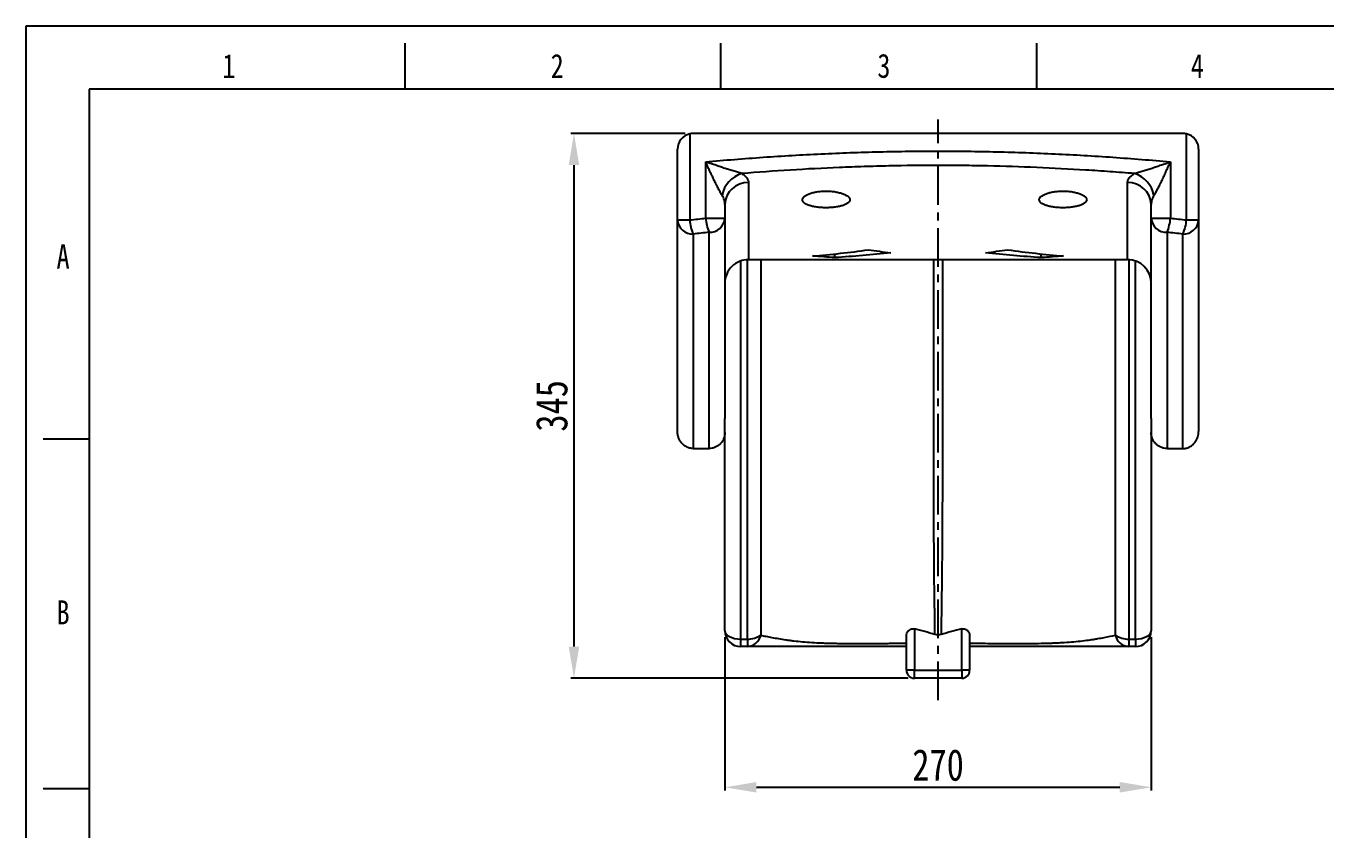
# Model space of a CAD drawing. Header units: millimetres. Extents: x 2895 to 3735, y -389 to 205.
# Drawn here: x 2895.3 to 3306.9, y -49.4 to 204.9 of the extents above; entities that cross this region are included whole.
import ezdxf

# ---------------------------------------------------------------- set-up
doc = ezdxf.new("R2010")
doc.units = ezdxf.units.MM
doc.header["$LTSCALE"] = 32.67
doc.header["$PDMODE"] = 3
doc.header["$PDSIZE"] = 0.3
doc.linetypes.add('CENTER', pattern=[0.6, 0.375, -0.075, 0.075, -0.075])
doc.layers.get('0').update_dxf_attribs({"linetype": 'CONTINUOUS'})
doc.layers.get('Defpoints').update_dxf_attribs({"linetype": 'CONTINUOUS'})
doc.layers.add('______', color=1, linetype='CENTER')
doc.styles.get("Standard").update_dxf_attribs({"font": 'txt', "width": 0.8})
doc.dimstyles.new('DIMSTYLE_1', dxfattribs={"dimtxt": 3.5, "dimasz": 3.5, "dimexe": 1, "dimexo": 1, "dimgap": 1, "dimtad": 1, "dimzin": 0, "dimdsep": 46, "dimtxsty": 'Standard', "dimcen": 0, "dimclrd": 5, "dimclre": 5, "dimazin": 0, "dimtp": 0.3, "dimtm": 0.3, "dimtfac": 1, "dimtofl": 0, "dimtmove": 0, "dimatfit": 3, "dimfxl": 0, "dimtolj": 1, "dimtzin": 0, "dimarcsym": 0})

# ---------------------------------------------------------------- blocks, each defined once
blk = doc.blocks.new('*D208')
at = {"color": 3, "lineweight": -2}
for p, q in [((3103.99, 170.83), (3067.79, 170.83)), ((3068.79, 160.83), (3068.79, 8.37)), ((3174.57, -1.63), (3067.79, -1.63))]:
    blk.add_line(p, q, dxfattribs=at)
at = {"color": 3}
for points in [[(3067.12, 160.83), (3070.46, 160.83), (3068.79, 170.83)], [(3067.12, 8.37), (3070.46, 8.37), (3068.79, -1.63)]]:
    blk.add_solid(points, dxfattribs=at)
at = {"layer": 'Defpoints', "color": 0}
for p in [(3105.99, 170.83), (3068.79, -1.63), (3176.57, -1.63)]:
    blk.add_point(p, dxfattribs=at)
at = {"color": 3, "insert": (3061.79, 84.6), "char_height": 10, "attachment_point": 5, "rotation": 90}
blk.add_mtext('\\A1;345', dxfattribs=at)
blk = doc.blocks.new('*D214')
at = {"color": 3, "lineweight": -2}
for p, q in [((3116.57, 11.37), (3116.57, -37.18)), ((3251.57, 11.37), (3251.57, -37.18)), ((3126.57, -36.18), (3241.57, -36.18))]:
    blk.add_line(p, q, dxfattribs=at)
at = {"color": 3}
for points in [[(3126.57, -34.51), (3126.57, -37.84), (3116.57, -36.18)], [(3241.57, -34.51), (3241.57, -37.84), (3251.57, -36.18)]]:
    blk.add_solid(points, dxfattribs=at)
at = {"layer": 'Defpoints', "color": 0}
for p in [(3116.57, 13.37), (3251.57, 13.37), (3251.57, -36.18)]:
    blk.add_point(p, dxfattribs=at)
at = {"color": 3, "insert": (3184.07, -29.18), "char_height": 10, "attachment_point": 5}
blk.add_mtext('\\A1;270', dxfattribs=at)

msp = doc.modelspace()

# ---------------------------------------------------------------- linework, layer by layer
at = {"color": 7, "linetype": 'Continuous'}
for p, q in [((2895.3, -389.11), (2895.3, 204.89)), ((2895.3, 204.89), (3735.3, 204.89)), ((3015.3, 184.89), (3015.3, 199.42)), ((3115.3, 184.89), (3115.3, 199.42)), ((3215.3, 184.89), (3215.3, 199.42)), ((2915.3, 184.89), (2915.3, -369.11)), ((3715.3, 184.89), (2915.3, 184.89)), ((2915.3, 74.09), (2900.76, 74.09)), ((2915.3, -36.71), (2900.76, -36.71))]:
    msp.add_line(p, q, dxfattribs=at)
at = {"color": 7, "linetype": 'Continuous', "lineweight": 25}
for p, q in [((3105.43, 170.73), (3105.43, 143.48)), ((3261.57, 170.87), (3106.57, 170.87)), ((3262.71, 143.48), (3262.71, 170.73)), ((3101.57, 143.48), (3101.57, 165.87)), ((3266.57, 165.87), (3266.57, 143.48)), ((3110.5, 144.05), (3110.5, 161.87)), ((3257.63, 161.87), (3257.63, 144.05)), ((3116.57, 148.34), (3116.57, 144.05)), ((3251.57, 144.05), (3251.57, 148.34)), ((3101.57, 143.48), (3105.43, 143.48)), ((3101.57, 76.53), (3101.57, 143.48)), ((3110.5, 144.05), (3116.57, 144.05)), ((3116.57, 144.05), (3116.57, 80.58)), ((3251.57, 144.05), (3257.63, 144.05)), ((3251.57, 80.58), (3251.57, 144.05)), ((3262.71, 143.48), (3266.57, 143.48)), ((3266.57, 143.48), (3266.57, 76.53)), ((3106.57, 139.01), (3106.57, 71.1)), ((3111.57, 71.1), (3111.57, 139.58)), ((3256.57, 139.58), (3256.57, 71.1)), ((3261.57, 71.1), (3261.57, 139.01)), ((3151.39, 131.55), (3151.39, 132.74)), ((3216.75, 131.55), (3216.75, 132.74)), ((3124.07, 130.93), (3244.07, 130.93)), ((3106.57, 71.1), (3111.57, 71.1)), ((3256.57, 71.1), (3261.57, 71.1)), ((3176.57, 13.95), (3176.57, 0.87)), ((3191.57, 0.87), (3191.57, 13.95)), ((3121.57, 10.77), (3123.71, 10.77)), ((3121.57, 10.77), (3121.57, 8.37)), ((3123.71, 8.37), (3121.57, 8.37)), ((3123.71, 10.77), (3123.71, 8.37)), ((3174.07, 0.87), (3174.07, 11.8)), ((3194.07, 11.8), (3194.07, 0.87)), ((3244.42, 10.77), (3246.57, 10.77)), ((3244.42, 10.77), (3244.42, 8.37)), ((3246.57, 8.37), (3244.42, 8.37)), ((3246.57, 10.77), (3246.57, 8.37)), ((3176.57, 0.87), (3174.07, 0.87)), ((3176.57, 0.87), (3191.57, 0.87)), ((3176.57, -1.63), (3176.57, 0.87)), ((3194.07, 0.87), (3191.57, 0.87)), ((3191.57, 0.87), (3191.57, -1.63)), ((3191.57, -1.63), (3176.57, -1.63))]:
    msp.add_line(p, q, dxfattribs=at)
at = {"color": 7, "linetype": 'Continuous', "lineweight": 25, "flags": 128}
for points in [[(3116.57, 13.37), (3116.66, 12.86), (3116.95, 12.37), (3117.41, 11.92), (3118.03, 11.53), (3118.79, 11.21), (3119.65, 10.97), (3120.59, 10.82), (3121.57, 10.77)], [(3246.57, 10.77), (3247.54, 10.82), (3248.48, 10.97), (3249.35, 11.21), (3250.1, 11.53), (3250.73, 11.92), (3251.19, 12.37), (3251.47, 12.86), (3251.57, 13.37)]]:
    msp.add_lwpolyline(points, dxfattribs=at)
at = {"color": 7, "linetype": 'Continuous', "lineweight": 25}
for centre, radius, start, end in [((3106.57, 165.87), 5, 103.1636, 180), ((3261.57, 165.87), 5, 0, 76.8364), ((3124.47, 149.61), 8.93, 106.715, 169.2867), ((3243.66, 149.61), 8.93, 10.7133, 73.285), ((3123.8, 148.06), 7.24, 87.9194, 177.756), ((3244.33, 148.06), 7.24, 2.244, 92.0806), ((3106.32, 143.76), 4.76, 183.3961, 273.0345), ((3118.45, 144.42), 13.06, 184.1285, 204.4655), ((3124.33, 144.99), 13.86, 183.8899, 202.9534), ((3111.82, 144.33), 4.75, 266.9409, 356.573), ((3256.31, 144.33), 4.75, 183.427, 273.0591), ((3243.81, 144.99), 13.86, 337.0466, 356.1101), ((3249.68, 144.42), 13.06, 335.5345, 355.8715), ((3261.82, 143.76), 4.76, 266.9655, 356.6039), ((3124.07, 123.42), 7.5, 89.9803, 179.9952), ((3244.07, 123.42), 7.5, 0.0048, 89.9858), ((3121.57, 13.37), 5, 180, 270), ((3246.57, 13.37), 5, 270, 0), ((3124.02, 17.72), 6.95, 267.4892, 304.075), ((3123.5, 12.86), 4.5, 272.6832, 348.3727), ((3244.12, 17.72), 6.95, 235.925, 272.5108), ((3244.63, 12.86), 4.5, 191.6273, 267.3168), ((3176.57, 0.87), 2.5, 180, 270), ((3191.57, 0.87), 2.5, 270, 0)]:
    msp.add_arc(centre, radius, start, end, dxfattribs=at)
for points in [[(3106.57, 170.87), (3106.18, 170.87), (3105.8, 170.82), (3105.43, 170.73)], [(3262.71, 170.73), (3262.33, 170.82), (3261.95, 170.87), (3261.57, 170.87)], [(3105.43, 143.48), (3107.12, 143.67), (3108.81, 143.86), (3110.5, 144.05)], [(3257.63, 144.05), (3259.33, 143.86), (3261.02, 143.67), (3262.71, 143.48)], [(3111.57, 139.58), (3109.9, 139.4), (3108.23, 139.21), (3106.57, 139.01)], [(3261.57, 139.01), (3259.9, 139.21), (3258.24, 139.4), (3256.57, 139.58)], [(3144.32, 132.06), (3150.22, 132.55), (3156.11, 133.2), (3162, 134)], [(3151.39, 131.55), (3149.03, 131.7), (3146.68, 131.87), (3144.32, 132.06)], [(3169.07, 133.11), (3163.18, 132.43), (3157.29, 131.91), (3151.39, 131.55)], [(3162, 134), (3164.35, 133.68), (3166.71, 133.38), (3169.07, 133.11)], [(3199.07, 133.11), (3201.43, 133.38), (3203.78, 133.68), (3206.14, 134)], [(3216.75, 131.55), (3210.85, 131.91), (3204.95, 132.43), (3199.07, 133.11)], [(3206.14, 134), (3212.02, 133.2), (3217.92, 132.55), (3223.82, 132.06)], [(3223.82, 132.06), (3221.46, 131.87), (3219.1, 131.7), (3216.75, 131.55)], [(3183.07, 12.2), (3180.92, 12.85), (3178.75, 13.43), (3176.57, 13.95)], [(3191.57, 13.95), (3189.38, 13.43), (3187.22, 12.85), (3185.07, 12.2)]]:
    msp.add_open_spline(points, degree=3, dxfattribs=at)
for points, knots in [([(3110.5, 161.87), (3116.53, 162.41), (3122.59, 162.9), (3131.74, 163.54), (3134.79, 163.74), (3140.91, 164.09), (3147.04, 164.42), (3153.2, 164.68), (3159.36, 164.9), (3162.45, 164.99), (3171.72, 165.21), (3177.9, 165.28), (3187.18, 165.28), (3190.27, 165.26), (3196.45, 165.19), (3199.55, 165.13), (3208.81, 164.91), (3214.97, 164.69), (3227.24, 164.11), (3233.35, 163.75), (3242.49, 163.12), (3245.53, 162.89), (3251.6, 162.4), (3254.62, 162.14), (3257.63, 161.87)], [0, 0, 0, 0, 0.125, 0.125, 0.1875, 0.1875, 0.25, 0.3125, 0.3125, 0.375, 0.375, 0.5, 0.5, 0.5625, 0.5625, 0.625, 0.625, 0.75, 0.75, 0.875, 0.875, 0.9375, 0.9375, 1, 1, 1, 1]), ([(3121.91, 158.16), (3121.7, 158.22), (3121.48, 158.29), (3121.04, 158.42), (3120.81, 158.48), (3120.35, 158.62), (3120.12, 158.69), (3119.65, 158.84), (3119.41, 158.92), (3118.69, 159.14), (3118.21, 159.3), (3117.24, 159.61), (3116.76, 159.76), (3115.79, 160.08), (3115.3, 160.24), (3114.33, 160.57), (3113.85, 160.73), (3112.89, 161.05), (3112.41, 161.21), (3111.69, 161.46), (3111.45, 161.54), (3111.1, 161.66), (3110.98, 161.7), (3110.74, 161.79), (3110.62, 161.83), (3110.5, 161.87)], [0, 0, 0, 0, 0.0625, 0.0625, 0.125, 0.125, 0.1875, 0.1875, 0.25, 0.25, 0.375, 0.375, 0.5, 0.5, 0.625, 0.625, 0.75, 0.75, 0.875, 0.875, 0.9375, 0.9375, 0.96875, 0.96875, 1, 1, 1, 1]), ([(3115.7, 151.27), (3115.6, 151.44), (3115.49, 151.63), (3115.27, 152), (3115.15, 152.2), (3114.93, 152.6), (3114.82, 152.81), (3114.59, 153.23), (3114.48, 153.44), (3114.14, 154.09), (3113.92, 154.53), (3113.48, 155.42), (3113.26, 155.87), (3112.82, 156.78), (3112.6, 157.24), (3112.17, 158.16), (3111.96, 158.62), (3111.53, 159.54), (3111.32, 160.01), (3111.01, 160.7), (3110.91, 160.94), (3110.76, 161.28), (3110.71, 161.4), (3110.6, 161.63), (3110.55, 161.75), (3110.5, 161.87)], [0, 0, 0, 0, 0.0625, 0.0625, 0.125, 0.125, 0.1875, 0.1875, 0.25, 0.25, 0.375, 0.375, 0.5, 0.5, 0.625, 0.625, 0.75, 0.75, 0.875, 0.875, 0.9375, 0.9375, 0.96875, 0.96875, 1, 1, 1, 1]), ([(3246.23, 158.16), (3243.67, 158.37), (3241.11, 158.57), (3235.97, 158.93), (3233.4, 159.11), (3225.68, 159.58), (3220.51, 159.85), (3210.14, 160.29), (3204.95, 160.45), (3197.12, 160.62), (3194.52, 160.66), (3189.3, 160.71), (3186.69, 160.73), (3178.87, 160.73), (3173.66, 160.67), (3165.84, 160.51), (3163.23, 160.44), (3158.03, 160.28), (3155.43, 160.18), (3147.65, 159.85), (3142.48, 159.59), (3132.16, 158.95), (3127.02, 158.58), (3121.91, 158.16)], [0, 0, 0, 0, 0.0625, 0.0625, 0.125, 0.125, 0.25, 0.25, 0.375, 0.375, 0.4375, 0.4375, 0.5, 0.5, 0.625, 0.625, 0.6875, 0.6875, 0.75, 0.75, 0.875, 0.875, 1, 1, 1, 1]), ([(3246.23, 158.16), (3246.44, 158.22), (3246.66, 158.29), (3247.1, 158.42), (3247.33, 158.48), (3247.79, 158.62), (3248.02, 158.69), (3248.49, 158.84), (3248.73, 158.92), (3249.45, 159.14), (3249.93, 159.3), (3250.89, 159.61), (3251.38, 159.76), (3252.35, 160.08), (3252.83, 160.24), (3253.8, 160.57), (3254.28, 160.73), (3255.25, 161.05), (3255.73, 161.21), (3256.44, 161.46), (3256.68, 161.54), (3257.04, 161.66), (3257.16, 161.7), (3257.4, 161.79), (3257.52, 161.83), (3257.63, 161.87)], [0, 0, 0, 0, 0.0625, 0.0625, 0.125, 0.125, 0.1875, 0.1875, 0.25, 0.25, 0.375, 0.375, 0.5, 0.5, 0.625, 0.625, 0.75, 0.75, 0.875, 0.875, 0.9375, 0.9375, 0.96875, 0.96875, 1, 1, 1, 1]), ([(3252.43, 151.27), (3252.54, 151.44), (3252.65, 151.63), (3252.87, 152), (3252.98, 152.2), (3253.2, 152.6), (3253.32, 152.81), (3253.54, 153.23), (3253.65, 153.44), (3253.99, 154.09), (3254.21, 154.53), (3254.66, 155.42), (3254.88, 155.87), (3255.32, 156.78), (3255.54, 157.24), (3255.97, 158.16), (3256.18, 158.62), (3256.6, 159.54), (3256.81, 160.01), (3257.12, 160.7), (3257.22, 160.94), (3257.38, 161.28), (3257.43, 161.4), (3257.53, 161.63), (3257.58, 161.75), (3257.63, 161.87)], [0, 0, 0, 0, 0.0625, 0.0625, 0.125, 0.125, 0.1875, 0.1875, 0.25, 0.25, 0.375, 0.375, 0.5, 0.5, 0.625, 0.625, 0.75, 0.75, 0.875, 0.875, 0.9375, 0.9375, 0.96875, 0.96875, 1, 1, 1, 1]), ([(3121.91, 158.16), (3122.26, 157.94), (3122.57, 157.72), (3122.98, 157.37), (3123.1, 157.25), (3123.33, 157.01), (3123.43, 156.89), (3123.7, 156.52), (3123.84, 156.28), (3124.02, 155.79), (3124.07, 155.55), (3124.07, 155.3)], [0, 0, 0, 0, 0.25, 0.25, 0.375, 0.375, 0.5, 0.5, 0.75, 0.75, 1, 1, 1, 1]), ([(3244.07, 155.3), (3244.07, 155.55), (3244.11, 155.79), (3244.25, 156.16), (3244.31, 156.29), (3244.45, 156.53), (3244.53, 156.66), (3244.8, 157.02), (3245.03, 157.25), (3245.56, 157.72), (3245.87, 157.94), (3246.23, 158.16)], [0, 0, 0, 0, 0.25, 0.25, 0.375, 0.375, 0.5, 0.5, 0.75, 0.75, 1, 1, 1, 1]), ([(3124.07, 155.3), (3124.07, 153.62), (3124.07, 150.26), (3124.07, 145.89), (3124.07, 142.02), (3124.07, 138.7), (3124.07, 135.93), (3124.07, 133.74), (3124.07, 132.14), (3124.07, 131.2), (3124.07, 130.81), (3124.07, 130.92), (3124.07, 130.93)], [0, 0, 0, 0, 0.107859, 0.215719, 0.324327, 0.432936, 0.543908, 0.654879, 0.766668, 0.878456, 0.996699, 1, 1, 1, 1]), ([(3156.12, 149.87), (3156.12, 150.04), (3156.07, 150.21), (3155.94, 150.46), (3155.88, 150.54), (3155.75, 150.7), (3155.67, 150.79), (3155.4, 151.03), (3155.18, 151.18), (3154.79, 151.41), (3154.65, 151.48), (3154.35, 151.62), (3154.18, 151.69), (3153.67, 151.88), (3153.3, 152), (3152.69, 152.16), (3152.48, 152.21), (3152.05, 152.3), (3151.82, 152.34), (3151.13, 152.45), (3150.66, 152.51), (3149.92, 152.57), (3149.66, 152.58), (3149.16, 152.6), (3148.66, 152.61), (3148.15, 152.6), (3147.65, 152.59), (3147.4, 152.57), (3146.65, 152.52), (3146.17, 152.46), (3145.48, 152.35), (3145.25, 152.31), (3144.81, 152.22), (3144.6, 152.17), (3143.99, 152.02), (3143.61, 151.9), (3142.92, 151.64), (3142.62, 151.5), (3142.22, 151.28), (3142.1, 151.2), (3141.87, 151.04), (3141.77, 150.97), (3141.5, 150.72), (3141.36, 150.56), (3141.22, 150.31), (3141.18, 150.23), (3141.13, 150.06), (3141.12, 149.97), (3141.12, 149.72), (3141.16, 149.56), (3141.29, 149.31), (3141.35, 149.23), (3141.48, 149.07), (3141.56, 148.99), (3141.82, 148.76), (3142.04, 148.62), (3142.43, 148.41), (3142.58, 148.34), (3142.88, 148.21), (3143.04, 148.15), (3143.55, 147.98), (3143.92, 147.87), (3144.75, 147.68), (3145.18, 147.6), (3145.87, 147.5), (3146.1, 147.48), (3146.58, 147.43), (3146.83, 147.4), (3147.57, 147.35), (3148.07, 147.34), (3148.83, 147.33), (3149.09, 147.34), (3149.59, 147.35), (3149.84, 147.37), (3150.34, 147.4), (3150.58, 147.42), (3151.06, 147.47), (3151.3, 147.49), (3152, 147.59), (3152.43, 147.67), (3153.05, 147.81), (3153.25, 147.86), (3153.63, 147.96), (3153.81, 148.02), (3154.33, 148.19), (3154.63, 148.32), (3155.03, 148.53), (3155.16, 148.6), (3155.38, 148.75), (3155.48, 148.82), (3155.66, 148.97), (3155.74, 149.05), (3155.88, 149.21), (3155.94, 149.29), (3156.07, 149.54), (3156.12, 149.7), (3156.12, 149.87)], [0, 0, 0, 0, 0.03125, 0.03125, 0.046875, 0.046875, 0.0625, 0.0625, 0.09375, 0.09375, 0.109375, 0.109375, 0.125, 0.125, 0.15625, 0.15625, 0.171875, 0.171875, 0.1875, 0.1875, 0.21875, 0.21875, 0.234375, 0.234375, 0.25, 0.265625, 0.265625, 0.28125, 0.28125, 0.3125, 0.3125, 0.328125, 0.328125, 0.34375, 0.34375, 0.375, 0.375, 0.40625, 0.40625, 0.421875, 0.421875, 0.4375, 0.4375, 0.46875, 0.46875, 0.484375, 0.484375, 0.5, 0.5, 0.53125, 0.53125, 0.546875, 0.546875, 0.5625, 0.5625, 0.59375, 0.59375, 0.609375, 0.609375, 0.625, 0.625, 0.65625, 0.65625, 0.6875, 0.6875, 0.703125, 0.703125, 0.71875, 0.71875, 0.75, 0.75, 0.765625, 0.765625, 0.78125, 0.78125, 0.796875, 0.796875, 0.8125, 0.8125, 0.84375, 0.84375, 0.859375, 0.859375, 0.875, 0.875, 0.90625, 0.90625, 0.921875, 0.921875, 0.9375, 0.9375, 0.953125, 0.953125, 0.96875, 0.96875, 1, 1, 1, 1]), ([(3231.12, 149.87), (3231.12, 150.04), (3231.07, 150.21), (3230.94, 150.46), (3230.88, 150.54), (3230.75, 150.7), (3230.67, 150.79), (3230.4, 151.03), (3230.18, 151.18), (3229.79, 151.41), (3229.65, 151.48), (3229.35, 151.62), (3229.18, 151.69), (3228.67, 151.88), (3228.3, 152), (3227.69, 152.16), (3227.48, 152.21), (3227.05, 152.3), (3226.82, 152.34), (3226.13, 152.45), (3225.66, 152.51), (3224.92, 152.57), (3224.66, 152.58), (3224.16, 152.6), (3223.66, 152.61), (3223.15, 152.6), (3222.65, 152.59), (3222.4, 152.57), (3221.65, 152.52), (3221.17, 152.46), (3220.48, 152.35), (3220.25, 152.31), (3219.81, 152.22), (3219.6, 152.17), (3218.99, 152.02), (3218.61, 151.9), (3217.92, 151.64), (3217.62, 151.5), (3217.22, 151.28), (3217.1, 151.2), (3216.87, 151.04), (3216.77, 150.97), (3216.5, 150.72), (3216.36, 150.56), (3216.22, 150.31), (3216.18, 150.23), (3216.13, 150.06), (3216.12, 149.97), (3216.12, 149.72), (3216.16, 149.56), (3216.29, 149.31), (3216.35, 149.23), (3216.48, 149.07), (3216.56, 148.99), (3216.82, 148.76), (3217.04, 148.62), (3217.43, 148.41), (3217.58, 148.34), (3217.88, 148.21), (3218.04, 148.15), (3218.55, 147.98), (3218.92, 147.87), (3219.75, 147.68), (3220.18, 147.6), (3220.87, 147.5), (3221.1, 147.48), (3221.58, 147.43), (3221.83, 147.4), (3222.57, 147.35), (3223.07, 147.34), (3223.83, 147.33), (3224.09, 147.34), (3224.59, 147.35), (3224.84, 147.37), (3225.34, 147.4), (3225.58, 147.42), (3226.06, 147.47), (3226.3, 147.49), (3227, 147.59), (3227.43, 147.67), (3228.05, 147.81), (3228.25, 147.86), (3228.63, 147.96), (3228.81, 148.02), (3229.33, 148.19), (3229.63, 148.32), (3230.03, 148.53), (3230.16, 148.6), (3230.38, 148.75), (3230.48, 148.82), (3230.66, 148.97), (3230.74, 149.05), (3230.88, 149.21), (3230.94, 149.29), (3231.07, 149.54), (3231.12, 149.7), (3231.12, 149.87)], [0, 0, 0, 0, 0.03125, 0.03125, 0.046875, 0.046875, 0.0625, 0.0625, 0.09375, 0.09375, 0.109375, 0.109375, 0.125, 0.125, 0.15625, 0.15625, 0.171875, 0.171875, 0.1875, 0.1875, 0.21875, 0.21875, 0.234375, 0.234375, 0.25, 0.265625, 0.265625, 0.28125, 0.28125, 0.3125, 0.3125, 0.328125, 0.328125, 0.34375, 0.34375, 0.375, 0.375, 0.40625, 0.40625, 0.421875, 0.421875, 0.4375, 0.4375, 0.46875, 0.46875, 0.484375, 0.484375, 0.5, 0.5, 0.53125, 0.53125, 0.546875, 0.546875, 0.5625, 0.5625, 0.59375, 0.59375, 0.609375, 0.609375, 0.625, 0.625, 0.65625, 0.65625, 0.6875, 0.6875, 0.703125, 0.703125, 0.71875, 0.71875, 0.75, 0.75, 0.765625, 0.765625, 0.78125, 0.78125, 0.796875, 0.796875, 0.8125, 0.8125, 0.84375, 0.84375, 0.859375, 0.859375, 0.875, 0.875, 0.90625, 0.90625, 0.921875, 0.921875, 0.9375, 0.9375, 0.953125, 0.953125, 0.96875, 0.96875, 1, 1, 1, 1]), ([(3244.07, 130.92), (3244.07, 130.92), (3244.07, 130.89), (3244.07, 130.99), (3244.07, 131.28), (3244.07, 131.92), (3244.07, 132.99), (3244.07, 134.43), (3244.07, 136.24), (3244.07, 138.44), (3244.07, 141.03), (3244.07, 143.99), (3244.07, 147.35), (3244.07, 151.08), (3244.07, 153.89), (3244.07, 155.3)], [0, 0, 0, 0, 0.002064, 0.061808, 0.121552, 0.20793, 0.294308, 0.38107, 0.467831, 0.555779, 0.643727, 0.732079, 0.820432, 0.910163, 1, 1, 1, 1]), ([(3116.57, 148.34), (3116.57, 148.84), (3116.5, 149.34), (3116.28, 150.07), (3116.19, 150.32), (3115.98, 150.8), (3115.85, 151.04), (3115.7, 151.27)], [0, 0, 0, 0, 0.5, 0.5, 0.75, 0.75, 1, 1, 1, 1]), ([(3252.43, 151.27), (3252.14, 150.81), (3251.93, 150.33), (3251.71, 149.59), (3251.66, 149.34), (3251.59, 148.84), (3251.57, 148.59), (3251.57, 148.34)], [0, 0, 0, 0, 0.5, 0.5, 0.75, 0.75, 1, 1, 1, 1]), ([(3121.57, 130.42), (3121.57, 128.76), (3121.57, 125), (3121.57, 119.38), (3121.57, 113.8), (3121.57, 108.81), (3121.57, 102.92), (3121.57, 96.08), (3121.57, 89.08), (3121.57, 82.82), (3121.57, 77.35), (3121.57, 71.45), (3121.57, 65.14), (3121.57, 58.43), (3121.57, 51.73), (3121.57, 45.54), (3121.57, 39.86), (3121.57, 34.68), (3121.57, 29.49), (3121.57, 24.85), (3121.57, 20.83), (3121.57, 17.38), (3121.57, 14), (3121.57, 11.85), (3121.57, 10.77)], [0, 0, 0, 0, 0.050073, 0.113758, 0.157465, 0.201208, 0.244916, 0.308631, 0.372346, 0.416048, 0.459786, 0.503488, 0.55691, 0.610354, 0.663873, 0.717384, 0.758387, 0.799377, 0.841076, 0.882754, 0.911711, 0.940666, 0.970332, 1, 1, 1, 1]), ([(3123.71, 10.77), (3123.71, 11.74), (3123.71, 13.69), (3123.71, 16.78), (3123.71, 19.98), (3123.71, 23.9), (3123.71, 28.54), (3123.7, 33.92), (3123.7, 39.37), (3123.7, 45.77), (3123.69, 53.05), (3123.69, 60.31), (3123.69, 66.68), (3123.69, 72.15), (3123.69, 78.47), (3123.69, 85.6), (3123.69, 92.66), (3123.69, 98.78), (3123.69, 104), (3123.69, 109.67), (3123.69, 115.73), (3123.69, 122.1), (3123.69, 127.16), (3123.69, 129.96), (3123.69, 130.83)], [0, 0, 0, 0, 0.026751, 0.053502, 0.080826, 0.108153, 0.150619, 0.193106, 0.23668, 0.280271, 0.345169, 0.410077, 0.453395, 0.496721, 0.540008, 0.603568, 0.667129, 0.71073, 0.754366, 0.797967, 0.855848, 0.913729, 0.973023, 1, 1, 1, 1]), ([(3127.93, 130.93), (3127.93, 130.23), (3127.93, 127.67), (3127.93, 122.9), (3127.93, 116.64), (3127.93, 109.78), (3127.93, 102.4), (3127.93, 95.33), (3127.93, 88.97), (3127.93, 83.4), (3127.93, 77.83), (3127.93, 72.3), (3127.93, 66.8), (3127.93, 60.38), (3127.92, 53.05), (3127.92, 45.81), (3127.92, 39.57), (3127.92, 34.33), (3127.92, 29.07), (3127.91, 24.54), (3127.91, 20.79), (3127.91, 17.76), (3127.91, 14.8), (3127.91, 12.9), (3127.91, 11.96)], [0, 0, 0, 0, 0.021626, 0.07867, 0.136971, 0.195273, 0.261124, 0.326975, 0.372148, 0.417357, 0.46253, 0.506506, 0.550521, 0.594526, 0.66093, 0.727325, 0.76907, 0.810801, 0.85336, 0.895894, 0.921644, 0.947393, 0.973696, 1, 1, 1, 1]), ([(3183.07, 12.2), (3183.07, 12.28), (3183.07, 13), (3183.06, 14.43), (3183.05, 16.6), (3183.01, 18.93), (3182.98, 21.35), (3182.94, 23.79), (3182.91, 26.24), (3182.88, 28.74), (3182.85, 32.15), (3182.81, 36.44), (3182.78, 41.6), (3182.75, 47.64), (3182.72, 54.53), (3182.7, 61.68), (3182.7, 68.2), (3182.7, 74.1), (3182.7, 80.04), (3182.7, 86), (3182.7, 91.97), (3182.7, 97.83), (3182.7, 103.55), (3182.7, 109.14), (3182.7, 114.66), (3182.7, 120.12), (3182.7, 125.44), (3182.7, 129.06), (3182.7, 130.83), (3182.7, 130.93)], [0, 0, 0, 0, 0.0026451, 0.0236305, 0.0446102, 0.0663314, 0.0880549, 0.1081991, 0.128348, 0.148919, 0.1694938, 0.2110145, 0.2526144, 0.29421, 0.3571612, 0.4201069, 0.4675358, 0.5149986, 0.562428, 0.6111137, 0.6598354, 0.7085213, 0.7559426, 0.803397, 0.850818, 0.8994991, 0.9482166, 0.9968974, 1, 1, 1, 1]), ([(3185.43, 130.93), (3185.43, 130.83), (3185.43, 128.76), (3185.43, 124.48), (3185.43, 118.12), (3185.43, 111.52), (3185.43, 104.77), (3185.43, 97.88), (3185.43, 90.88), (3185.43, 83.79), (3185.43, 76.64), (3185.43, 69.47), (3185.43, 62.62), (3185.43, 56.11), (3185.41, 49.91), (3185.38, 43.71), (3185.33, 37.49), (3185.29, 32.22), (3185.24, 27.93), (3185.2, 24.62), (3185.16, 21.35), (3185.11, 18.18), (3185.08, 15.17), (3185.07, 13.23), (3185.07, 12.28), (3185.07, 12.2)], [0, 0, 0, 0, 0.003103, 0.060656, 0.118388, 0.176184, 0.233921, 0.291476, 0.34904, 0.406784, 0.464587, 0.522328, 0.579889, 0.630061, 0.680346, 0.730559, 0.780593, 0.830553, 0.857702, 0.884886, 0.911985, 0.940392, 0.968922, 0.997355, 1, 1, 1, 1]), ([(3240.22, 11.96), (3240.22, 13.21), (3240.22, 15.72), (3240.22, 19.73), (3240.22, 24.16), (3240.22, 29.01), (3240.22, 34.25), (3240.22, 39.52), (3240.21, 45.23), (3240.21, 51.39), (3240.21, 57.98), (3240.21, 64.58), (3240.21, 71.19), (3240.21, 77.81), (3240.21, 84.42), (3240.21, 91), (3240.21, 97.49), (3240.21, 103.86), (3240.21, 110.23), (3240.21, 116.57), (3240.21, 122.81), (3240.21, 127.61), (3240.21, 130.21), (3240.21, 130.93)], [0, 0, 0, 0, 0.034665, 0.069415, 0.104085, 0.146087, 0.188238, 0.2305, 0.272654, 0.325633, 0.378682, 0.431691, 0.484587, 0.537437, 0.590768, 0.644282, 0.697858, 0.751371, 0.804702, 0.862299, 0.920051, 0.977803, 1, 1, 1, 1]), ([(3244.45, 130.9), (3244.45, 130.05), (3244.45, 127.32), (3244.45, 122.3), (3244.45, 115.89), (3244.45, 108.97), (3244.45, 101.64), (3244.45, 94.74), (3244.45, 88.54), (3244.45, 83.1), (3244.45, 77.64), (3244.45, 72.17), (3244.45, 66.72), (3244.45, 60.35), (3244.44, 53.08), (3244.44, 45.82), (3244.43, 39.5), (3244.43, 34.08), (3244.43, 28.66), (3244.43, 23.96), (3244.42, 20.05), (3244.42, 16.87), (3244.42, 13.76), (3244.42, 11.76), (3244.42, 10.77)], [0, 0, 0, 0, 0.026171, 0.084015, 0.143274, 0.202533, 0.266053, 0.329573, 0.373147, 0.416756, 0.46033, 0.503443, 0.546594, 0.589737, 0.654826, 0.719905, 0.7625, 0.805079, 0.848508, 0.891915, 0.918652, 0.945388, 0.972694, 1, 1, 1, 1]), ([(3246.57, 10.77), (3246.57, 12.18), (3246.57, 14.94), (3246.57, 19.32), (3246.57, 23.82), (3246.57, 28.49), (3246.57, 33.8), (3246.57, 39.69), (3246.57, 46.12), (3246.57, 52.54), (3246.57, 58.97), (3246.57, 65.41), (3246.57, 72.35), (3246.57, 79.8), (3246.57, 87.75), (3246.57, 95.66), (3246.57, 103.41), (3246.57, 110.88), (3246.57, 117.29), (3246.57, 122.72), (3246.57, 126.89), (3246.57, 129.41), (3246.57, 130.48)], [0, 0, 0, 0, 0.038762, 0.075655, 0.112553, 0.150768, 0.188996, 0.240072, 0.291231, 0.342389, 0.393701, 0.445009, 0.496277, 0.559431, 0.622586, 0.687539, 0.752491, 0.81621, 0.879928, 0.923655, 0.967419, 1, 1, 1, 1]), ([(3116.57, 13.37), (3116.57, 15.78), (3116.57, 18.32), (3116.57, 22.31), (3116.57, 23.68), (3116.57, 25.42), (3116.57, 25.77), (3116.57, 26.47), (3116.57, 27.52), (3116.57, 28.58), (3116.57, 32.1), (3116.57, 34.93), (3116.57, 39.2), (3116.57, 40.63), (3116.57, 43.48), (3116.57, 44.91), (3116.57, 49.19), (3116.57, 52.05), (3116.57, 57.75), (3116.57, 60.61), (3116.57, 66.32), (3116.57, 69.18), (3116.57, 74.91), (3116.57, 77.75), (3116.57, 80.58)], [0, 0, 0, 0, 0.125, 0.125, 0.1875, 0.1875, 0.203125, 0.203125, 0.21875, 0.25, 0.25, 0.375, 0.375, 0.4375, 0.4375, 0.5, 0.5, 0.625, 0.625, 0.75, 0.75, 0.875, 0.875, 1, 1, 1, 1]), ([(3251.57, 80.58), (3251.57, 77.77), (3251.57, 74.93), (3251.57, 69.23), (3251.57, 66.38), (3251.57, 60.68), (3251.57, 57.83), (3251.57, 52.14), (3251.57, 49.3), (3251.57, 43.6), (3251.57, 40.75), (3251.57, 36.47), (3251.57, 35.04), (3251.57, 32.18), (3251.57, 30.76), (3251.57, 26.55), (3251.57, 23.8), (3251.57, 19.78), (3251.57, 18.46), (3251.57, 15.85), (3251.57, 14.59), (3251.57, 13.37)], [0, 0, 0, 0, 0.125, 0.125, 0.25, 0.25, 0.375, 0.375, 0.5, 0.5, 0.625, 0.625, 0.6875, 0.6875, 0.75, 0.75, 0.875, 0.875, 0.9375, 0.9375, 1, 1, 1, 1]), ([(3106.57, 71.1), (3106.15, 71.1), (3105.75, 71.15), (3105.17, 71.31), (3104.98, 71.37), (3104.63, 71.52), (3104.45, 71.6), (3104.12, 71.79), (3103.97, 71.88), (3103.67, 72.09), (3103.54, 72.2), (3103.28, 72.43), (3103.15, 72.55), (3102.92, 72.8), (3102.81, 72.93), (3102.51, 73.33), (3102.35, 73.6), (3102.13, 74.02), (3102.06, 74.16), (3101.95, 74.45), (3101.89, 74.6), (3101.75, 75.04), (3101.68, 75.33), (3101.61, 75.78), (3101.6, 75.93), (3101.58, 76.16), (3101.57, 76.23), (3101.57, 76.38), (3101.57, 76.46), (3101.57, 76.53)], [0, 0, 0, 0, 0.125, 0.125, 0.1875, 0.1875, 0.25, 0.25, 0.3125, 0.3125, 0.375, 0.375, 0.4375, 0.4375, 0.5, 0.5, 0.625, 0.625, 0.6875, 0.6875, 0.75, 0.75, 0.875, 0.875, 0.9375, 0.9375, 0.96875, 0.96875, 1, 1, 1, 1]), ([(3116.57, 76.12), (3116.57, 75.78), (3116.54, 75.46), (3116.44, 74.98), (3116.4, 74.82), (3116.31, 74.51), (3116.25, 74.35), (3116.06, 73.9), (3115.91, 73.61), (3115.55, 73.06), (3115.34, 72.8), (3114.88, 72.34), (3114.63, 72.13), (3114.22, 71.86), (3114.07, 71.77), (3113.79, 71.62), (3113.49, 71.48), (3113.18, 71.37), (3112.87, 71.27), (3112.71, 71.23), (3112.23, 71.13), (3111.9, 71.1), (3111.57, 71.1)], [0, 0, 0, 0, 0.125, 0.125, 0.1875, 0.1875, 0.25, 0.25, 0.375, 0.375, 0.5, 0.5, 0.625, 0.625, 0.6875, 0.6875, 0.75, 0.8125, 0.8125, 0.875, 0.875, 1, 1, 1, 1]), ([(3256.57, 71.1), (3256.24, 71.1), (3255.91, 71.13), (3255.43, 71.23), (3255.27, 71.27), (3254.96, 71.36), (3254.8, 71.42), (3254.35, 71.61), (3254.06, 71.76), (3253.65, 72.04), (3253.52, 72.13), (3253.27, 72.34), (3253.15, 72.45), (3252.8, 72.8), (3252.59, 73.05), (3252.32, 73.46), (3252.23, 73.61), (3252.08, 73.9), (3251.94, 74.19), (3251.83, 74.5), (3251.74, 74.81), (3251.7, 74.97), (3251.6, 75.46), (3251.57, 75.78), (3251.57, 76.12)], [0, 0, 0, 0, 0.125, 0.125, 0.1875, 0.1875, 0.25, 0.25, 0.375, 0.375, 0.4375, 0.4375, 0.5, 0.5, 0.625, 0.625, 0.6875, 0.6875, 0.75, 0.8125, 0.8125, 0.875, 0.875, 1, 1, 1, 1]), ([(3261.57, 71.1), (3261.98, 71.1), (3262.38, 71.15), (3262.97, 71.31), (3263.15, 71.37), (3263.51, 71.52), (3263.68, 71.6), (3264.01, 71.79), (3264.17, 71.88), (3264.46, 72.09), (3264.6, 72.2), (3264.86, 72.43), (3264.98, 72.55), (3265.21, 72.8), (3265.32, 72.93), (3265.62, 73.33), (3265.79, 73.6), (3266.01, 74.02), (3266.07, 74.16), (3266.19, 74.45), (3266.24, 74.6), (3266.38, 75.04), (3266.45, 75.33), (3266.52, 75.78), (3266.54, 75.93), (3266.56, 76.16), (3266.56, 76.23), (3266.57, 76.38), (3266.57, 76.46), (3266.57, 76.53)], [0, 0, 0, 0, 0.125, 0.125, 0.1875, 0.1875, 0.25, 0.25, 0.3125, 0.3125, 0.375, 0.375, 0.4375, 0.4375, 0.5, 0.5, 0.625, 0.625, 0.6875, 0.6875, 0.75, 0.75, 0.875, 0.875, 0.9375, 0.9375, 0.96875, 0.96875, 1, 1, 1, 1]), ([(3174.07, 11.8), (3174.07, 12.07), (3174.11, 12.34), (3174.26, 12.73), (3174.32, 12.86), (3174.46, 13.11), (3174.55, 13.23), (3174.75, 13.46), (3174.87, 13.57), (3175.07, 13.71), (3175.14, 13.75), (3175.29, 13.83), (3175.37, 13.87), (3175.53, 13.93), (3175.62, 13.95), (3175.8, 13.99), (3175.9, 14), (3176.09, 14.01), (3176.18, 14.01), (3176.37, 13.99), (3176.47, 13.97), (3176.57, 13.95)], [0, 0, 0, 0, 0.25, 0.25, 0.375, 0.375, 0.5, 0.5, 0.625, 0.625, 0.6875, 0.6875, 0.75, 0.75, 0.8125, 0.8125, 0.875, 0.875, 0.9375, 0.9375, 1, 1, 1, 1]), ([(3191.57, 13.95), (3191.76, 14), (3191.95, 14.02), (3192.34, 14), (3192.52, 13.96), (3192.85, 13.84), (3193, 13.75), (3193.2, 13.61), (3193.26, 13.56), (3193.38, 13.46), (3193.43, 13.4), (3193.58, 13.23), (3193.67, 13.11), (3193.82, 12.86), (3193.88, 12.73), (3193.97, 12.47), (3194.01, 12.34), (3194.06, 12.07), (3194.07, 11.94), (3194.07, 11.8)], [0, 0, 0, 0, 0.125, 0.125, 0.25, 0.25, 0.375, 0.375, 0.4375, 0.4375, 0.5, 0.5, 0.625, 0.625, 0.75, 0.75, 0.875, 0.875, 1, 1, 1, 1]), ([(3174.07, 8.37), (3172.88, 8.37), (3171.69, 8.37), (3169.29, 8.37), (3168.08, 8.37), (3164.47, 8.37), (3162.06, 8.37), (3157.25, 8.37), (3154.84, 8.37), (3151.23, 8.37), (3150.02, 8.37), (3148.24, 8.37), (3147.64, 8.37), (3146.47, 8.37), (3145.88, 8.37), (3143, 8.37), (3140.79, 8.37), (3138.16, 8.37), (3137.64, 8.37), (3136.61, 8.37), (3136.1, 8.37), (3134.6, 8.37), (3133.65, 8.37), (3130.91, 8.37), (3129.25, 8.37), (3127.37, 8.37), (3127, 8.37), (3126.28, 8.37), (3125.94, 8.37), (3124.93, 8.37), (3124.3, 8.37), (3123.71, 8.37)], [0, 0, 0, 0, 0.0625, 0.0625, 0.125, 0.125, 0.25, 0.25, 0.375, 0.375, 0.4375, 0.4375, 0.46875, 0.46875, 0.5, 0.5, 0.625, 0.625, 0.65625, 0.65625, 0.6875, 0.6875, 0.75, 0.75, 0.875, 0.875, 0.90625, 0.90625, 0.9375, 0.9375, 1, 1, 1, 1]), ([(3127.91, 11.96), (3128.44, 11.86), (3128.99, 11.75), (3129.88, 11.58), (3130.18, 11.52), (3130.81, 11.4), (3131.14, 11.34), (3132.79, 11.03), (3134.25, 10.77), (3136.27, 10.47), (3136.69, 10.42), (3137.54, 10.3), (3137.97, 10.25), (3139.32, 10.1), (3140.24, 10), (3143.1, 9.75), (3145.13, 9.63), (3147.82, 9.52), (3148.37, 9.5), (3149.47, 9.46), (3150.02, 9.45), (3151.13, 9.42), (3151.69, 9.41), (3152.82, 9.38), (3153.38, 9.38), (3156.18, 9.34), (3158.42, 9.33), (3162.91, 9.34), (3165.15, 9.36), (3167.96, 9.4), (3168.52, 9.41), (3169.64, 9.42), (3170.19, 9.43), (3171.86, 9.46), (3172.97, 9.49), (3174.07, 9.51)], [0, 0, 0, 0, 0.0625, 0.0625, 0.09375, 0.09375, 0.125, 0.125, 0.25, 0.25, 0.28125, 0.28125, 0.3125, 0.3125, 0.375, 0.375, 0.5, 0.5, 0.53125, 0.53125, 0.5625, 0.5625, 0.59375, 0.59375, 0.625, 0.625, 0.75, 0.75, 0.875, 0.875, 0.90625, 0.90625, 0.9375, 0.9375, 1, 1, 1, 1]), ([(3185.07, 12.2), (3184.74, 12.1), (3184.41, 12.05), (3183.73, 12.05), (3183.39, 12.1), (3183.07, 12.2)], [0, 0, 0, 0, 0.5, 0.5, 1, 1, 1, 1]), ([(3194.07, 9.51), (3196.26, 9.46), (3198.47, 9.42), (3201.82, 9.38), (3202.95, 9.36), (3205.21, 9.34), (3206.35, 9.34), (3209.75, 9.33), (3212.01, 9.34), (3215.35, 9.38), (3216.46, 9.4), (3218.12, 9.45), (3218.67, 9.46), (3219.77, 9.5), (3220.32, 9.52), (3221.4, 9.56), (3221.93, 9.59), (3222.99, 9.64), (3223.51, 9.67), (3225.06, 9.77), (3226.05, 9.84), (3228.91, 10.09), (3230.66, 10.3), (3232.68, 10.59), (3233.08, 10.65), (3233.85, 10.78), (3234.23, 10.84), (3235.33, 11.03), (3236.03, 11.15), (3238, 11.52), (3239.18, 11.76), (3240.22, 11.96)], [0, 0, 0, 0, 0.125, 0.125, 0.1875, 0.1875, 0.25, 0.25, 0.375, 0.375, 0.4375, 0.4375, 0.46875, 0.46875, 0.5, 0.5, 0.53125, 0.53125, 0.5625, 0.5625, 0.625, 0.625, 0.75, 0.75, 0.78125, 0.78125, 0.8125, 0.8125, 0.875, 0.875, 1, 1, 1, 1]), ([(3244.42, 8.37), (3243.25, 8.37), (3241.92, 8.37), (3239.68, 8.37), (3238.89, 8.37), (3237.64, 8.37), (3237.21, 8.37), (3236.32, 8.37), (3235.87, 8.37), (3233.58, 8.37), (3231.62, 8.37), (3228.48, 8.37), (3227.39, 8.37), (3225.72, 8.37), (3225.16, 8.37), (3224.01, 8.37), (3222.86, 8.37), (3221.69, 8.37), (3220.51, 8.37), (3219.92, 8.37), (3218.13, 8.37), (3216.94, 8.37), (3213.35, 8.37), (3210.94, 8.37), (3207.9, 8.37), (3207.29, 8.37), (3206.08, 8.37), (3205.47, 8.37), (3203.64, 8.37), (3202.43, 8.37), (3198.82, 8.37), (3196.44, 8.37), (3194.07, 8.37)], [0, 0, 0, 0, 0.125, 0.125, 0.1875, 0.1875, 0.21875, 0.21875, 0.25, 0.25, 0.375, 0.375, 0.4375, 0.4375, 0.46875, 0.46875, 0.5, 0.53125, 0.53125, 0.5625, 0.5625, 0.625, 0.625, 0.75, 0.75, 0.78125, 0.78125, 0.8125, 0.8125, 0.875, 0.875, 1, 1, 1, 1])]:
    msp.add_open_spline(points, degree=3, knots=knots, dxfattribs=at)
at = {"layer": '______'}
msp.add_line((3184.07, -8.58), (3184.07, 175.29), dxfattribs=at)

# ---------------------------------------------------------------- texts
at = {"char_height": 7.62, "attachment_point": 5}
for s, width, insert in [('1', 50, (2959.53, 192.23)), ('2', 50, (3063.48, 192.23)), ('3', 50, (3166.92, 192.23)), ('4', 50, (3266.15, 192.23)), ('A', 10, (2907.04, 131.89)), ('B', 10, (2907.04, 19.2))]:
    msp.add_mtext_dynamic_manual_height_columns(s, width=width, gutter_width=12.5, heights=[0], dxfattribs=dict(at, insert=insert))

# ---------------------------------------------------------------- dimensions: what is measured, and where the dimension line sits
dim = msp.add_linear_dim(base=(3068.79, -1.63), p1=(3105.99, 170.83), p2=(3176.57, -1.63), angle=90, dimstyle='DIMSTYLE_1', override={"dimtxt": 10, "dimasz": 10, "dimexo": 2, "dimgap": 2, "dimdec": 0, "dimlfac": 2, "dimclrd": 3, "dimclre": 3, "dimclrt": 3, "dimtdec": 0, "dimfxl": 1.25, "dimtfill": 1})
dim.commit()
dim.dimension.update_dxf_attribs({"geometry": '*D208', "text_midpoint": (3068.79, 84.6), "dimtype": 160})
dim = msp.add_linear_dim(base=(3251.57, -36.18), p1=(3116.57, 13.37), p2=(3251.57, 13.37), dimstyle='DIMSTYLE_1', override={"dimtxt": 10, "dimasz": 10, "dimexo": 2, "dimgap": 2, "dimdec": 0, "dimlfac": 2, "dimclrd": 3, "dimclre": 3, "dimclrt": 3, "dimtdec": 0, "dimfxl": 1.25, "dimtfill": 1})
dim.commit()
dim.dimension.update_dxf_attribs({"geometry": '*D214', "text_midpoint": (3184.07, -36.18), "dimtype": 160})

doc.saveas('drawing.dxf')
